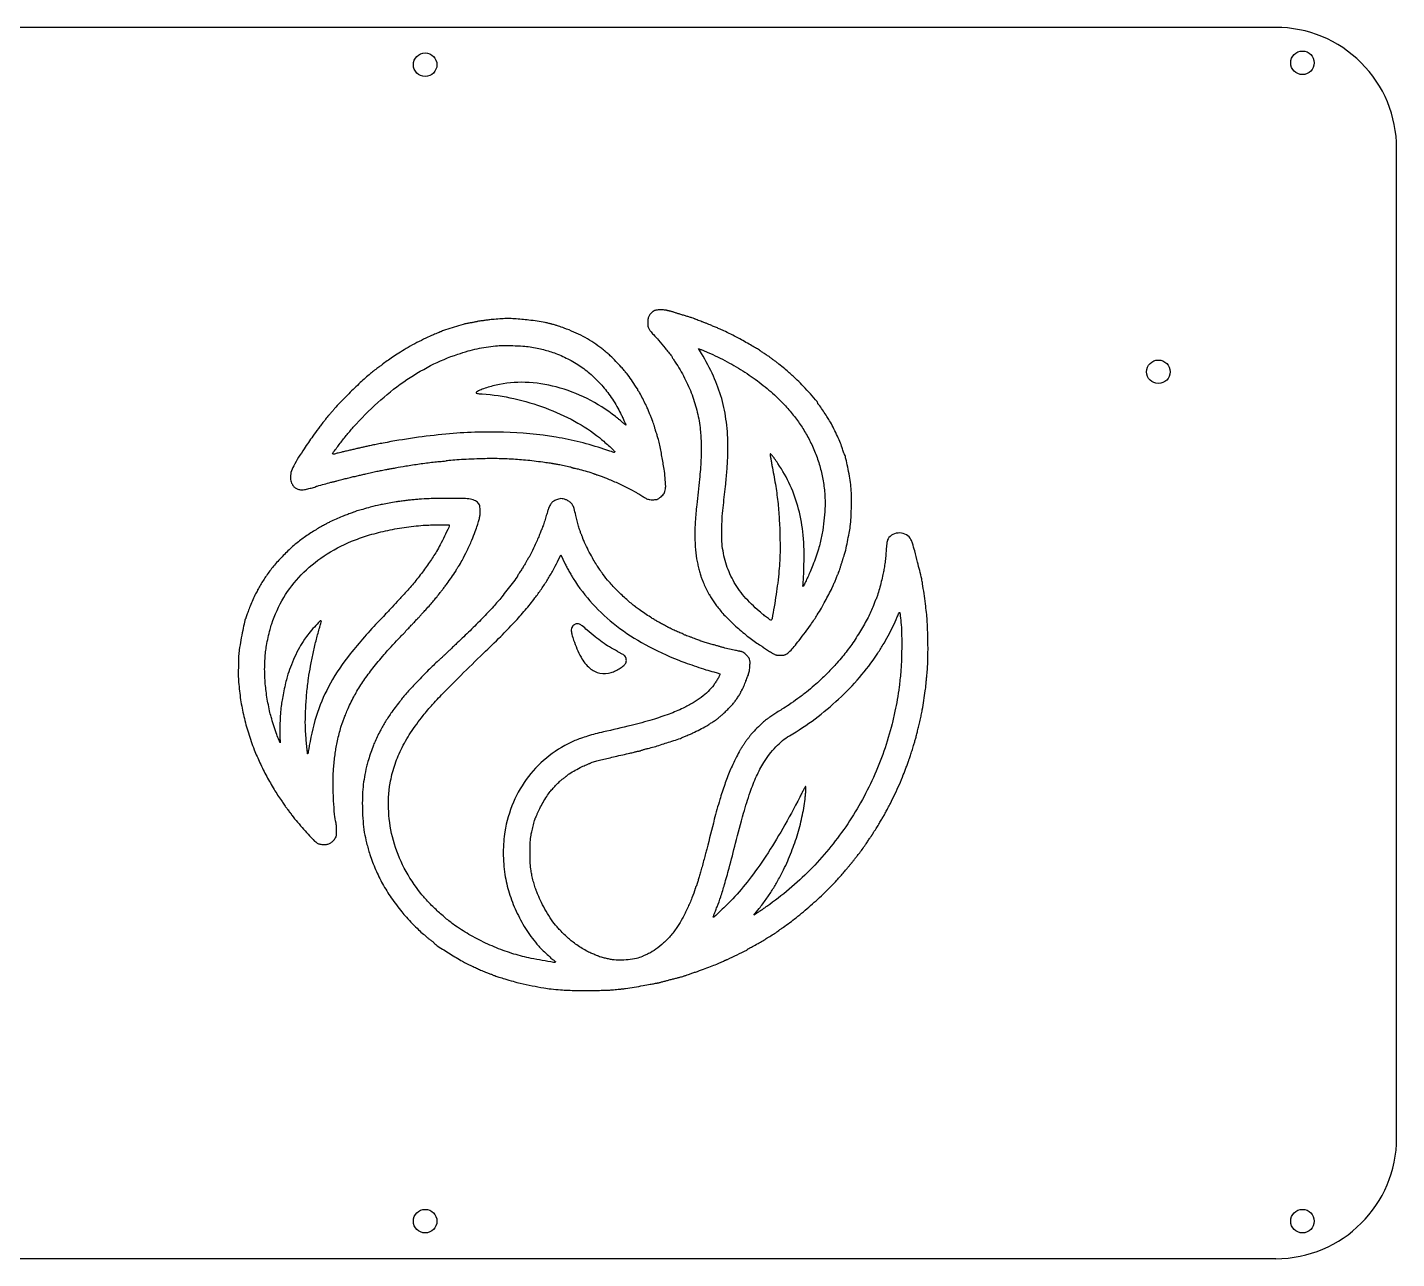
# Model space of a CAD drawing. Extents: x 5 to 268, y 5 to 120.
# Drawn here: x 140.1 to 268.2, y 5.1 to 120.3 of the extents above; entities that cross this region are included whole.
import ezdxf

# ---------------------------------------------------------------- set-up
doc = ezdxf.new("R2010")
doc.units = 0
doc.header["$MEASUREMENT"] = 0
doc.layers.get('0').update_dxf_attribs({"linetype": 'CONTINUOUS'})

msp = doc.modelspace()

# ---------------------------------------------------------------- linework, layer by layer
at = {"color": 0}
for p, q in [((256.9, 120.28), (15.86, 120.28)), ((268.21, 16.38), (268.21, 108.97)), ((15.86, 5.08), (256.9, 5.08))]:
    msp.add_line(p, q, dxfattribs=at)
for points in [[(198.75, 93.75, 0.046555), (198.46, 93.53, 0.08357), (198.28, 93.3, 0.08225), (198.18, 93.03, 0.043864), (198.15, 92.66, 0.032468), (198.17, 92.33, 0.079231), (198.24, 92.1, 0.061978), (198.39, 91.88, 0.014221), (198.69, 91.53, -0.011032), (199.17, 91, -0.004946), (199.77, 90.27, -0.001101), (200.4, 89.51, -0.172236), (200.44, 89.4, 0.141614), (200.44, 89.39, 0.001115), (200.52, 89.26, 0.003955), (200.61, 89.12, 0.002518), (200.72, 88.96, -0.02963), (201.6, 87.47, -0.029681), (202.3, 85.89, -0.030129), (202.79, 84.26, -0.032907), (203.07, 82.63, -0.021473), (203.15, 81.29, -0.016143), (203.13, 79.82, -0.012414), (203, 78.01, -0.005293), (202.74, 75.6, 0.013249), (202.6, 74.05, 0.017528), (202.56, 72.64, 0.019502), (202.62, 71.38, 0.029811), (202.77, 70.29, 0.007584), (202.88, 69.83, 0.007487), (202.99, 69.36, 0.007589), (203.11, 68.96, 0.024607), (203.2, 68.69, -0.001027), (203.23, 68.63, -0.001365), (203.25, 68.58, -0.000963), (203.27, 68.53, -0.01377), (203.27, 68.52, 0.026358), (203.39, 68.23, 0.006008), (203.61, 67.75, 0.001369), (203.86, 67.24, 0.285518), (203.91, 67.21, -0.115815), (203.93, 67.21, -0.100468), (203.94, 67.2, -0.093274), (203.95, 67.18, -0.084461), (203.95, 67.16, 0.142873), (203.98, 67.07, 0.004278), (204.2, 66.72, 0.008871), (204.46, 66.35, 0.008685), (204.74, 65.98, 0.030655), (205.48, 65.12, 0.015554), (206.51, 64.14, 0.015526), (207.61, 63.21, 0.026327), (208.6, 62.51, -0.004422), (208.72, 62.44, -0.00626), (208.82, 62.37, -0.003758), (208.91, 62.31, -0.085111), (208.93, 62.29, 0.101101), (208.97, 62.24, 0.000889), (209.36, 62, 0.003476), (209.73, 61.78, 0.009287), (210, 61.62, 0.053281), (210.1, 61.58, 0.034129), (210.21, 61.55, 0.026333), (210.37, 61.54, 0.012123), (210.56, 61.53, 0.010277), (210.8, 61.54, 0.045503), (210.94, 61.56, 0.062517), (211.05, 61.6, 0.031529), (211.17, 61.67, 0.051743), (211.46, 61.91, 0.014944), (211.84, 62.34, 0.01221), (212.32, 62.92, 0.005749), (212.9, 63.7, 0.002741), (213.4, 64.39, 0.008976), (213.73, 64.86, 0.009818), (214.01, 65.31, 0.003808), (214.4, 65.95, 0.007761), (214.67, 66.43, 0.003987), (215, 67.05, 0.001652), (215.33, 67.67, 0.064208), (215.38, 67.81, -0.054263), (215.39, 67.83, -0.003374), (215.41, 67.88, -0.004962), (215.44, 67.93, -0.003658), (215.47, 67.99, 0.015513), (215.51, 68.07, 0.003709), (215.57, 68.22, 0.003808), (215.64, 68.38, 0.00376), (215.71, 68.54, -0.002275), (215.78, 68.71, -0.002039), (215.85, 68.89, -0.002044), (215.91, 69.04, -0.006399), (215.96, 69.15, 0.021132), (216.01, 69.26, 0.00378), (216.09, 69.49, 0.004077), (216.18, 69.75, 0.003671), (216.26, 70.03, -0.000657), (216.35, 70.31, -0.000653), (216.44, 70.59, -0.00064), (216.52, 70.83, -0.002559), (216.56, 70.98, 0.025424), (216.67, 71.37, 0.004015), (216.84, 72.14, 0.004804), (216.99, 72.96, 0.010107), (217.1, 73.59, 0.023539), (217.17, 74.41, 0.008787), (217.21, 75.57, 0.008698), (217.2, 76.73, 0.025719), (217.14, 77.51, 0.01125), (217.03, 78.29, 0.008165), (216.86, 79.14, 0.006935), (216.69, 79.92, 0.043539), (216.57, 80.3, -0.015221), (216.54, 80.37, -0.001329), (216.48, 80.53, -0.001744), (216.41, 80.73, -0.001355), (216.34, 80.95, 0.016936), (216.12, 81.53, 0.010095), (215.82, 82.2, 0.009972), (215.49, 82.88, 0.013627), (215.17, 83.47, 0.011102), (214.91, 83.88, 0.005875), (214.58, 84.38, 0.003195), (214.25, 84.87, 0.067142), (214.13, 85, -0.032802), (214.1, 85.02, -0.034881), (214.07, 85.06, -0.037259), (214.06, 85.09, -0.115124), (214.05, 85.11, 0.179748), (214, 85.26, 0.002635), (213.37, 85.98, 0.00789), (212.72, 86.69, 0.012504), (212.14, 87.28, 0.006263), (211.76, 87.63, 0.006902), (211.39, 87.96, 0.00584), (210.97, 88.33, 0.002798), (210.41, 88.78, 0.006436), (210.32, 88.86, 0.003049), (210.19, 88.95, 0.003021), (210.06, 89.05, 0.004272), (209.94, 89.13, -0.004267), (209.83, 89.21, -0.004962), (209.73, 89.29, -0.004431), (209.64, 89.35, -0.029458), (209.6, 89.39, 0.043986), (209.56, 89.43, 0.004124), (209.44, 89.51, 0.005266), (209.3, 89.6, 0.004117), (209.14, 89.7, -0.003754), (208.99, 89.8, -0.004848), (208.85, 89.89, -0.003716), (208.73, 89.97, -0.042269), (208.69, 90, 0.056677), (208.6, 90.08, 0.002318), (208.23, 90.3, 0.003717), (207.77, 90.56, 0.001983), (207.2, 90.89, 0.008045), (206.63, 91.2, 0.004462), (205.93, 91.56, 0.004172), (205.26, 91.89, 0.016182), (204.83, 92.08, -0.003104), (204.67, 92.15, -0.001901), (204.49, 92.22, -0.001905), (204.3, 92.3, -0.003391), (204.15, 92.37, 0.00944), (203.99, 92.44, 0.003313), (203.75, 92.54, 0.003288), (203.48, 92.64, 0.003844), (203.22, 92.74, -0.003041), (202.99, 92.82, -0.004371), (202.78, 92.9, -0.002377), (202.61, 92.97, -0.067431), (202.57, 92.99, 0.08296), (202.52, 93.02, 0.001674), (202.28, 93.1, 0.003913), (202, 93.19, 0.002614), (201.67, 93.29, -0.001101), (201.33, 93.39, -0.001258), (201.01, 93.49, -0.001136), (200.74, 93.57, -0.007145), (200.6, 93.62, 0.008517), (200.5, 93.65, 0.007081), (200.39, 93.68, 0.00716), (200.29, 93.71, 0.019171), (200.21, 93.72, -0.013987), (200.15, 93.74, -0.00913), (200.08, 93.76, -0.009185), (200, 93.78, -0.017302), (199.95, 93.8, 0.061624), (199.87, 93.81, 0.009671), (199.73, 93.83, 0.010624), (199.55, 93.84, 0.009092), (199.36, 93.84, 0.009082), (199.13, 93.84, 0.028652), (198.97, 93.82, 0.042285), (198.85, 93.79, 0.056875)], [(183.8, 92.96, 0.003256), (183.39, 92.92, 0.004641), (183.02, 92.87, 0.004641), (182.65, 92.82, 0.003255), (182.23, 92.76, 0.00642), (182.16, 92.74, 0.001593), (182.04, 92.72, 0.001629), (181.9, 92.69, 0.001633), (181.76, 92.66, -0.002724), (181.61, 92.63, -0.002266), (181.46, 92.61, -0.002287), (181.32, 92.58, -0.006199), (181.22, 92.56, 0.034581), (180.88, 92.49, 0.003154), (180.05, 92.24, 0.003619), (179.24, 91.98, 0.026199), (178.86, 91.83, -0.005277), (178.74, 91.78, -0.001166), (178.55, 91.7, -0.001212), (178.33, 91.61, -0.001166), (178.1, 91.51, 0.015159), (177.39, 91.2, 0.00906), (176.56, 90.78, 0.008985), (175.73, 90.33, 0.012876), (175.02, 89.9, 0.003238), (174.42, 89.51, 0.004356), (173.89, 89.15, 0.002486), (173.44, 88.84, 0.060652), (173.33, 88.74, -0.043694), (173.3, 88.71, -0.0054), (173.22, 88.65, -0.006345), (173.12, 88.57, -0.005208), (173.01, 88.5, 0.022618), (172.21, 87.88, 0.012111), (171.26, 87.04, 0.010271), (170.19, 86, 0.006298), (168.96, 84.73, 0.009076), (168.9, 84.67, 0.002043), (168.81, 84.56, 0.002118), (168.71, 84.44, 0.00205), (168.61, 84.32, -0.001462), (168.51, 84.2, -0.002119), (168.42, 84.1, -0.001069), (168.35, 84.01, -0.035626), (168.33, 83.99, 0.045035), (168.24, 83.9, 0.001557), (167.93, 83.51, 0.003278), (167.61, 83.1, 0.004908), (167.34, 82.74, 0.003013), (166.82, 82.03, 0.005786), (166.41, 81.45, 0.005511), (166.01, 80.85, 0.002467), (165.49, 80.05, 0.021668), (165.03, 79.25, 0.054749), (164.78, 78.62, 0.077224), (164.72, 78.1, 0.099671), (164.84, 77.64, 0.058372), (165.01, 77.36, 0.082205), (165.23, 77.16, 0.082508), (165.5, 77.05, 0.059266), (165.82, 77.01, 0.051331), (166.03, 77.03, 0.006459), (166.46, 77.13, 0.006668), (166.9, 77.23, 0.047712), (167.1, 77.31, -0.04378), (167.23, 77.36, -0.000894), (167.89, 77.54, -0.001943), (168.52, 77.71, -0.013801), (168.83, 77.78, 0.00885), (168.94, 77.81, 0.004769), (169.08, 77.84, 0.002242), (169.3, 77.9, 0.000298), (169.76, 78.03, -0.004083), (169.96, 78.08, -0.002763), (170.19, 78.14, -0.002784), (170.41, 78.2, -0.005555), (170.59, 78.24, 0.00193), (170.77, 78.27, 0.001022), (170.98, 78.32, 0.001017), (171.2, 78.37, 0.001575), (171.39, 78.42, -0.002027), (171.78, 78.51, -0.000868), (172.31, 78.62, -0.000695), (172.81, 78.74, -0.005144), (173.05, 78.79, -0.002113), (173.25, 78.83, -0.001067), (173.5, 78.87, -0.001001), (173.73, 78.92, -0.003805), (173.88, 78.94, 0.005624), (173.97, 78.96, 0.00089), (174.14, 78.99, 0.000987), (174.35, 79.03, 0.000863), (174.56, 79.07, -0.009833), (175.51, 79.24, -0.003984), (176.81, 79.44, -0.003173), (178.08, 79.61, -0.024297), (178.68, 79.66, 0.014118), (178.84, 79.67, 0.006162), (179.05, 79.69, 0.004392), (179.25, 79.72, 0.046523), (179.33, 79.74, -0.060158), (179.53, 79.78, -0.00216), (180.29, 79.83, -0.004006), (181.18, 79.89, -0.002964), (182.17, 79.93, -0.011028), (183.69, 79.96, -0.011632), (185.2, 79.92, -0.011389), (186.72, 79.81, -0.00969), (188.33, 79.62, -0.001425), (188.63, 79.58, -0.002061), (188.9, 79.54, -0.001056), (189.13, 79.51, -0.033919), (189.18, 79.5, 0.021936), (189.22, 79.49, 0.005146), (189.29, 79.47, 0.005293), (189.37, 79.46, 0.00518), (189.46, 79.45, -0.014477), (189.79, 79.39, -0.003859), (190.32, 79.28, -0.001691), (190.88, 79.16, -0.066598), (191, 79.12, 0.038268), (191.04, 79.1, 0.012872), (191.1, 79.08, 0.012721), (191.18, 79.06, 0.014227), (191.25, 79.04, -0.021159), (191.63, 78.96, -0.004481), (192.3, 78.78, -0.001867), (193, 78.58, -0.091739), (193.12, 78.51, 0.067811), (193.16, 78.5, 0.00578), (193.26, 78.46, 0.007566), (193.37, 78.42, 0.005789), (193.5, 78.38, -0.021762), (194.29, 78.09, -0.009376), (195.31, 77.66, -0.009421), (196.32, 77.17, -0.019243), (197.09, 76.75, -0.000307), (197.22, 76.67, -0.000113), (197.4, 76.57, -0.000112), (197.59, 76.45, -0.000135), (197.77, 76.34, 0.008378), (198.05, 76.18, 0.051314), (198.2, 76.12, 0.060343), (198.35, 76.09, 0.01411), (198.6, 76.08, 0.010607), (198.83, 76.09, 0.043969), (198.97, 76.1, 0.060045), (199.08, 76.14, 0.032544), (199.2, 76.21, 0.060052), (199.57, 76.52, 0.114902), (199.76, 76.86, 0.078268), (199.83, 77.33, 0.017392), (199.78, 78.14, 0.016635), (199.68, 78.95, 0.005299), (199.48, 80.14, 0.004316), (199.26, 81.32, 0.033331), (199.11, 81.86, 0.000837), (199.1, 81.88, 0.000347), (199.09, 81.92, 0.000344), (199.08, 81.95, 0.000444), (199.07, 81.98, -0.009395), (199.05, 82.04, -0.000344), (198.99, 82.24, -0.000628), (198.91, 82.48, -0.000441), (198.83, 82.76, 0.001829), (198.75, 83.03, 0.002326), (198.67, 83.29, 0.001818), (198.6, 83.5, 0.019275), (198.56, 83.58, -0.001898), (198.54, 83.64, -0.002461), (198.52, 83.69, -0.00185), (198.51, 83.73, -0.022114), (198.5, 83.74, 0.028362), (198.5, 83.76, 0.001193), (198.47, 83.82, 0.002054), (198.44, 83.89, 0.001458), (198.41, 83.97, -0.002549), (198.36, 84.07, -0.000777), (198.29, 84.23, -0.000778), (198.22, 84.41, -0.00085), (198.15, 84.58, 0.015184), (197.96, 84.99, 0.005903), (197.68, 85.55, 0.003156), (197.39, 86.1, 0.07129), (197.28, 86.25, -0.030506), (197.26, 86.27, -0.031089), (197.24, 86.31, -0.032708), (197.22, 86.33, -0.099933), (197.22, 86.36, 0.149248), (197.19, 86.46, 0.001472), (196.73, 87.13, 0.002954), (196.3, 87.77, 0.06199), (196.14, 87.94, -0.035324), (196.11, 87.97, -0.007076), (196.06, 88.03, -0.007447), (196.01, 88.1, -0.006888), (195.95, 88.17, 0.029064), (195.68, 88.5, 0.006572), (195.17, 89.03, 0.006545), (194.65, 89.55, 0.029521), (194.33, 89.83, -0.006), (194.27, 89.88, -0.007409), (194.22, 89.92, -0.006226), (194.17, 89.96, -0.053146), (194.15, 89.98, 0.068782), (194.13, 90, 0.001326), (194, 90.1, 0.003176), (193.85, 90.22, 0.00212), (193.68, 90.35, 0.019122), (192.91, 90.88, 0.018889), (192.1, 91.36, 0.018604), (191.24, 91.77, 0.017294), (190.34, 92.14, 0.000935), (189.79, 92.33, 0.007033), (189.53, 92.42, 0.014491), (189.35, 92.47, 0.016441), (189.18, 92.51, -0.009402), (189.12, 92.53, -0.004676), (189.05, 92.54, -0.004639), (188.97, 92.56, -0.006797), (188.9, 92.58, 0.032195), (188.56, 92.66, 0.004235), (187.82, 92.78, 0.005347), (187.03, 92.89, 0.009124), (186.37, 92.96, 0.009223), (185.68, 93.01, 0.01359), (185.07, 93.03, 0.013816), (184.47, 93.01, 0.010012)], [(187.15, 90.38, -0.011099), (187.81, 90.27, -0.013963), (188.41, 90.13, -0.014481), (188.98, 89.96, -0.013772), (189.56, 89.76, -0.031284), (190.85, 89.18, -0.032936), (192.03, 88.45, -0.032851), (193.11, 87.56, -0.030789), (194.08, 86.53, -0.018095), (194.52, 85.97, -0.013483), (194.96, 85.32, -0.013568), (195.36, 84.65, -0.019641), (195.67, 84.04, 0.000202), (195.76, 83.86, 0.000166), (195.85, 83.67, 0.000167), (195.93, 83.49, 0.000444), (195.99, 83.36, -0.005295), (196.04, 83.26, -0.007415), (196.08, 83.17, -0.004723), (196.11, 83.09, -0.092937), (196.11, 83.07, -0.612813), (196.1, 83.06, -0.008583), (196.03, 83.12, -0.01261), (195.94, 83.19, -0.006836), (195.83, 83.29, 0.007855), (195.69, 83.41, 0.003622), (195.51, 83.56, 0.003586), (195.32, 83.72, 0.004966), (195.14, 83.86, 0.048664), (192.48, 85.54, 0.052306), (189.6, 86.63, 0.05492), (186.7, 87.06, 0.066051), (183.96, 86.8, 0.015004), (183.37, 86.65, 0.015503), (182.8, 86.46, 0.013491), (182.32, 86.27, 0.096032), (182.12, 86.13, 0.246438), (182.1, 86.08, 0.287203), (182.14, 86.04, 0.046421), (182.29, 86.01, 0.003788), (182.67, 85.98, -0.037512), (185.63, 85.55, -0.034207), (188.58, 84.67, -0.034919), (191.31, 83.43, -0.044334), (193.63, 81.89, -0.010254), (194.04, 81.55, -0.006926), (194.49, 81.15, -0.005238), (194.9, 80.77, -0.04715), (195.06, 80.58, -0.36377), (195.05, 80.53, -0.261815), (194.99, 80.51, -0.023125), (194.77, 80.58, -0.00116), (194.06, 80.81, 0.041397), (189.58, 81.93, 0.033644), (184.66, 82.4, 0.0307), (179.27, 82.22, 0.023171), (173.4, 81.38, 0.001272), (172.87, 81.28, 0.001554), (172.38, 81.18, 0.001298), (171.96, 81.09, 0.011024), (171.77, 81.05, -0.004813), (171.6, 81.01, -0.000946), (171.29, 80.94, -0.001003), (170.93, 80.86, -0.00093), (170.57, 80.77, 0.002094), (170.18, 80.69, 0.00185), (169.79, 80.59, 0.001857), (169.43, 80.51, 0.005645), (169.19, 80.45, -0.006478), (169.01, 80.4, -0.010151), (168.85, 80.36, -0.004628), (168.72, 80.34, -0.245791), (168.69, 80.35, -0.373099), (168.69, 80.45, -0.002235), (169.3, 81.26, -0.00853), (169.95, 82.09, -0.009644), (170.61, 82.86, -0.027385), (172.9, 85.17, -0.031498), (175.32, 87.11, -0.033295), (177.84, 88.63, -0.039795), (180.39, 89.7, -0.01053), (181.34, 90, -0.015368), (182.2, 90.21, -0.016109), (183.03, 90.36, -0.013489), (183.92, 90.47, -0.022706), (184.59, 90.51, -0.008594), (185.53, 90.5, -0.008623), (186.47, 90.45, -0.021871)], [(204.01, 89.76, -0.019494), (205.8, 88.87, -0.021829), (207.45, 87.88, -0.022566), (208.96, 86.78, -0.024309), (210.33, 85.58, -0.017954), (211.26, 84.61, -0.021463), (212.06, 83.63, -0.022186), (212.75, 82.61, -0.021998), (213.35, 81.53, -0.024103), (213.88, 80.33, -0.025713), (214.28, 79.11, -0.025456), (214.56, 77.84, -0.022672), (214.72, 76.5, -0.024465), (214.74, 75.5, -0.018322), (214.67, 74.4, -0.017383), (214.52, 73.24, -0.016086), (214.28, 72.06, -0.016858), (214.12, 71.47, -0.007751), (213.87, 70.72, -0.007764), (213.6, 69.96, -0.013448), (213.34, 69.34, -0.004699), (213.12, 68.85, -0.005519), (212.91, 68.39, -0.001159), (212.7, 67.98, -0.5584), (212.68, 67.97, -0.174936), (212.67, 67.99, -0.001543), (212.68, 68.11, -0.005094), (212.69, 68.25, -0.003237), (212.7, 68.42, 0.008798), (212.72, 68.66, 0.001904), (212.74, 69.07, 0.001986), (212.76, 69.54, 0.001898), (212.77, 70.03, 0.030392), (212.69, 72.76, 0.040467), (212.26, 75.21, 0.043179), (211.48, 77.42, 0.043566), (210.33, 79.47, 0.004345), (210.02, 79.92, 0.016494), (209.81, 80.19, 0.018393), (209.66, 80.36, 0.422615), (209.6, 80.36, 0.238702), (209.59, 80.33, 0.001784), (209.64, 80.03, 0.006106), (209.7, 79.69, 0.003817), (209.77, 79.28, -0.009536), (210.09, 77.53, -0.012222), (210.32, 75.91, -0.012551), (210.45, 74.31, -0.011092), (210.52, 72.64, -0.005764), (210.53, 71.4, -0.010626), (210.5, 70.39, -0.01115), (210.43, 69.42, -0.007153), (210.31, 68.29, -0.007016), (210.16, 67.22, -0.005676), (209.98, 66.07, -0.001768), (209.78, 64.96, -0.139564), (209.7, 64.81, -0.38439), (209.66, 64.8, -0.003117), (209.36, 65.03, -0.008767), (209, 65.3, -0.005111), (208.59, 65.64, -0.040243), (207.17, 67.04, -0.052176), (206.14, 68.54, -0.053936), (205.46, 70.17, -0.047666), (205.1, 71.98, -0.021575), (205.07, 72.69, -0.011267), (205.08, 73.56, -0.010351), (205.13, 74.54, -0.008804), (205.23, 75.58, 0.00212), (205.45, 77.55, 0.006047), (205.57, 78.93, 0.008426), (205.64, 80.01, 0.011322), (205.66, 80.98, 0.031617), (205.51, 83.34, 0.037242), (205.07, 85.54, 0.037093), (204.3, 87.64, 0.030931), (203.18, 89.76), (202.9, 90.22), (203.09, 90.15, -0.013269), (203.2, 90.11, -0.001713), (203.44, 90.01, -0.001999), (203.71, 89.89, -0.001667)], [(176.77, 76.13, 0.002622), (176.3, 76.08, 0.003052), (175.86, 76.04, 0.003061), (175.42, 75.99, 0.002668), (174.96, 75.93, 0.007769), (174.61, 75.87, 0.001554), (173.97, 75.76, 0.001068), (173.33, 75.65, 0.016778), (173.11, 75.61, 0.002399), (172.2, 75.38, 0.004865), (171.49, 75.18, 0.005269), (170.95, 75.03, 0.029632), (170.67, 74.93, -0.011776), (170.58, 74.89, -0.001949), (170.4, 74.82, -0.00214), (170.2, 74.75, -0.001891), (169.99, 74.67, 0.014673), (169.57, 74.51, 0.005149), (168.99, 74.26, 0.004737), (168.42, 74, 0.022258), (168.1, 73.83, -0.004992), (168.04, 73.8, -0.000582), (167.9, 73.72, -0.000699), (167.73, 73.63, -0.000572), (167.56, 73.53, 0.012038), (167.13, 73.28, 0.007302), (166.64, 72.98, 0.007167), (166.14, 72.64, 0.009091), (165.69, 72.32, 0.022698), (164.82, 71.6, 0.018078), (163.95, 70.75, 0.018163), (163.14, 69.85, 0.023825), (162.48, 68.97, 0.007187), (162.2, 68.55, 0.006233), (161.92, 68.11, 0.002213), (161.67, 67.68, 0.134539), (161.65, 67.6, -0.092576), (161.64, 67.57, -0.030154), (161.63, 67.54, -0.028873), (161.6, 67.5, -0.028814), (161.58, 67.47, 0.072246), (161.46, 67.29, 0.004523), (161.21, 66.72, 0.007418), (160.95, 66.12, 0.013991), (160.77, 65.63, -0.001608), (160.69, 65.41, -0.002068), (160.62, 65.21, -0.001581), (160.56, 65.04, -0.017933), (160.54, 64.98, 0.050108), (160.43, 64.65, 0.005047), (160.26, 63.86, 0.006625), (160.09, 62.94, 0.006857), (159.94, 62.04, 0.024931), (159.88, 61.48, 0.006978), (159.86, 60.59, 0.00732), (159.85, 59.68, 0.016734), (159.88, 59, 0.018121), (160.07, 57.37, 0.019607), (160.37, 55.8, 0.01951), (160.79, 54.26, 0.017575), (161.34, 52.69, 0.015414), (161.88, 51.46, 0.012935), (162.51, 50.19, 0.013153), (163.2, 48.98, 0.01845), (163.88, 47.94, -0.001618), (164, 47.77, -0.001355), (164.12, 47.59, -0.001367), (164.24, 47.42, -0.003753), (164.32, 47.3, 0.011629), (164.38, 47.21, 0.01704), (164.44, 47.13, 0.012485), (164.49, 47.07, 0.208548), (164.52, 47.06, -0.153602), (164.53, 47.06, -0.097993), (164.55, 47.04, -0.080563), (164.56, 47.02, -0.062298), (164.56, 47, 0.119751), (164.57, 46.96, 0.030188), (164.6, 46.92, 0.029061), (164.64, 46.86, 0.025743), (164.69, 46.81, -0.016135), (164.73, 46.76, -0.021049), (164.78, 46.72, -0.019212), (164.81, 46.68, -0.148847), (164.81, 46.65, 0.175334), (164.85, 46.56, 0.001409), (165.39, 45.91, 0.005481), (165.96, 45.25, 0.006213), (166.52, 44.63, 0.011398), (166.96, 44.18, 0.056932), (167.23, 43.96, 0.087789), (167.49, 43.86, 0.050242), (167.83, 43.82, 0.046975), (168.17, 43.85, 0.071686), (168.44, 43.95, 0.074032), (168.68, 44.12, 0.053858), (168.88, 44.37, 0.020431), (168.99, 44.54, 0.069513), (169.03, 44.66, 0.050872), (169.05, 44.8, 0.00746), (169.05, 45.1, 0.010431), (169.05, 45.31, 0.009155), (169.04, 45.52, 0.00924), (169.02, 45.7, 0.02709), (168.99, 45.83, -0.03454), (168.86, 46.64, -0.009266), (168.77, 47.92, -0.00979), (168.72, 49.31, -0.015629), (168.74, 50.49, -0.008967), (168.78, 51.09, -0.006927), (168.84, 51.74, -0.007029), (168.92, 52.38, -0.011065), (169.01, 52.92, -0.009515), (169.13, 53.52, -0.006766), (169.29, 54.19, -0.006222), (169.45, 54.8, -0.027909), (169.57, 55.15, 0.001522), (169.58, 55.18, 0.001657), (169.6, 55.21, 0.001553), (169.61, 55.24, 0.008172), (169.61, 55.25, -0.008855), (169.62, 55.27, -0.001679), (169.63, 55.29, -0.001792), (169.64, 55.32, -0.001645), (169.65, 55.35, 0.007385), (169.67, 55.4, 0.000465), (169.73, 55.55, 0.000685), (169.79, 55.73, 0.000509), (169.87, 55.93, -0.017227), (170.06, 56.41, -0.00798), (170.34, 57.01, -0.007928), (170.66, 57.63, -0.011562), (170.95, 58.17, -0.019537), (171.69, 59.31, -0.016187), (172.55, 60.47, -0.013632), (173.62, 61.74, -0.007449), (175.01, 63.24, 0.000104), (175.36, 63.61, 0.000096), (175.71, 63.99, 0.000096), (176.03, 64.33, 0.000317), (176.24, 64.55, -0.000186), (176.4, 64.71, -0.000283), (176.53, 64.86, -0.000099), (176.65, 64.98, -0.007411), (176.67, 65, 0.012998), (176.69, 65.02, 0.000062), (176.89, 65.24, 0.000288), (177.11, 65.49, 0.000182), (177.38, 65.78, 0.002658), (177.8, 66.25, 0.005662), (178.12, 66.62, 0.006132), (178.41, 66.98, 0.003742), (178.75, 67.41, -0.000827), (178.84, 67.52, -0.000411), (178.94, 67.65, -0.000407), (179.05, 67.79, -0.000598), (179.15, 67.92, 0.013354), (179.39, 68.24, 0.003149), (179.79, 68.81, 0.000589), (180.22, 69.43, 0.15152), (180.24, 69.5, -0.134264), (180.24, 69.52, -0.003577), (180.3, 69.61, -0.007235), (180.36, 69.71, -0.004861), (180.44, 69.82, 0.028018), (180.79, 70.41, 0.008882), (181.25, 71.32, 0.009185), (181.7, 72.3, 0.016321), (182.02, 73.12, 0.006519), (182.23, 73.7, 0.015796), (182.36, 74.14, 0.020554), (182.44, 74.5, 0.024492), (182.48, 74.85, 0.058242), (182.46, 75.4, 0.132368), (182.29, 75.77, 0.131474), (181.96, 76.01, 0.057097), (181.42, 76.15, 0.032933), (180.81, 76.2, 0.002933), (179.24, 76.2, 0.003865), (177.69, 76.18, 0.016875)], [(189.7, 76.11, 0.050287), (189.38, 75.96, 0.081143), (189.14, 75.76, 0.071294), (188.97, 75.48, 0.030901), (188.81, 75.07, -0.000025), (188.77, 74.94, -0.000006), (188.7, 74.72, -0.000007), (188.63, 74.47, -0.000007), (188.55, 74.22, -0.004021), (188.47, 73.98, -0.004261), (188.39, 73.74, -0.004068), (188.32, 73.53, -0.019416), (188.28, 73.42, 0.007161), (188.23, 73.31, 0.00191), (188.16, 73.14, 0.001936), (188.08, 72.94, 0.001996), (188, 72.74, -0.014169), (187.8, 72.27, -0.003748), (187.46, 71.54, -0.000947), (187.09, 70.76, -0.123422), (187.02, 70.68, 0.099855), (187, 70.66, 0.005319), (186.95, 70.58, 0.008174), (186.9, 70.48, 0.00585), (186.85, 70.38, -0.015812), (186.72, 70.15, -0.006823), (186.54, 69.85, -0.006419), (186.33, 69.52, -0.00596), (186.11, 69.19, 0.007151), (186.05, 69.11, 0.010126), (186.01, 69.03, 0.006598), (185.97, 68.97, 0.127719), (185.97, 68.94, -0.162147), (185.94, 68.87, -0.000868), (185.47, 68.25, -0.00412), (184.98, 67.61, -0.004465), (184.49, 66.99, -0.014491), (183.72, 66.09, -0.007287), (182.69, 64.99, -0.00691), (181.53, 63.83, -0.006914), (180.34, 62.69, 0.001052), (180.04, 62.41, 0.001102), (179.75, 62.14, 0.001056), (179.5, 61.9, 0.004895), (179.35, 61.76, -0.004484), (179.22, 61.63, -0.00143), (179.02, 61.44, -0.001427), (178.8, 61.23, -0.001592), (178.58, 61.03, 0.009352), (177.62, 60.12, 0.006973), (176.6, 59.07, 0.007), (175.67, 58.07, 0.017788), (175.04, 57.31, 0.008557), (174.21, 56.21, 0.018887), (173.62, 55.34, 0.02004), (173.12, 54.45, 0.010921), (172.58, 53.33, 0.021708), (172.42, 52.93, 0.005245), (172.19, 52.26, 0.005497), (171.97, 51.58, 0.017035), (171.85, 51.12, 0.015443), (171.65, 50.14, 0.017795), (171.52, 49.21, 0.017164), (171.46, 48.23, 0.012674), (171.46, 47.15, 0.014038), (171.52, 45.98, 0.021294), (171.64, 44.96, 0.02182), (171.85, 43.97, 0.015815), (172.16, 42.89, 0.023633), (172.69, 41.48, 0.024389), (173.35, 40.14, 0.023642), (174.16, 38.83, 0.019603), (175.14, 37.52, 0.015393), (175.57, 37.01, 0.008482), (176.14, 36.41, 0.008447), (176.72, 35.84, 0.019133), (177.17, 35.43, -0.004995), (177.26, 35.36, -0.00582), (177.35, 35.29, -0.005201), (177.42, 35.22, -0.034623), (177.45, 35.19, 0.04921), (177.48, 35.15, 0.005268), (177.57, 35.08, 0.006445), (177.68, 35, 0.005143), (177.8, 34.91, -0.004648), (177.92, 34.82, -0.005855), (178.03, 34.74, -0.004729), (178.12, 34.66, -0.045803), (178.15, 34.63, 0.073922), (178.51, 34.32, 0.00507), (179.66, 33.59, 0.007629), (180.82, 32.9, 0.026748), (181.59, 32.51, -0.003116), (181.73, 32.44, -0.001192), (181.92, 32.36, -0.00118), (182.13, 32.26, -0.001449), (182.32, 32.17, 0.006462), (182.52, 32.08, 0.004468), (182.75, 31.98, 0.004506), (182.97, 31.89, 0.009212), (183.15, 31.82, -0.003084), (183.31, 31.76, -0.00304), (183.46, 31.7, -0.002987), (183.6, 31.65, -0.011639), (183.68, 31.61, 0.027378), (183.84, 31.55, 0.002806), (184.23, 31.42, 0.002726), (184.78, 31.25, 0.000958), (185.56, 31.02, 0.019284), (186.23, 30.84, 0.004781), (187.33, 30.61, 0.00473), (188.44, 30.4, 0.020141), (189.11, 30.31, 0.004486), (189.99, 30.23, 0.008398), (190.7, 30.19, 0.007921), (191.44, 30.17, 0.003528), (192.42, 30.16, 0.003353), (193.11, 30.16, 0.003315), (193.81, 30.18, 0.003308), (194.42, 30.2, 0.011818), (194.81, 30.22, -0.000049), (195.1, 30.25, -0.000055), (195.39, 30.28, -0.000051), (195.63, 30.3, -0.000286), (195.76, 30.31, 0.017955), (196.08, 30.35, 0.001478), (196.89, 30.48, 0.002194), (197.73, 30.62, 0.004607), (198.38, 30.74, -0.001394), (198.59, 30.78, -0.001631), (198.79, 30.82, -0.001438), (198.96, 30.85, -0.009988), (199.04, 30.86, 0.021416), (199.12, 30.87, 0.005313), (199.24, 30.9, 0.005424), (199.38, 30.94, 0.005417), (199.52, 30.98, -0.004642), (199.7, 31.03, -0.001159), (200, 31.11, -0.001184), (200.34, 31.2, -0.00119), (200.69, 31.29, 0.002055), (201.01, 31.37, 0.002747), (201.31, 31.45, 0.001916), (201.56, 31.52, 0.028412), (201.64, 31.55, -0.013427), (201.73, 31.58, -0.000833), (201.98, 31.67, -0.001234), (202.28, 31.78, -0.000914), (202.62, 31.89, 0.004917), (203.36, 32.15, 0.006276), (204.03, 32.4, 0.006947), (204.62, 32.64, 0.012618), (205.09, 32.85, -0.003078), (205.25, 32.92, -0.004639), (205.39, 32.99, -0.001937), (205.51, 33.04, -0.102807), (205.53, 33.05, 0.114758), (205.61, 33.06, 0.000353), (206.51, 33.51, 0.000314), (207.42, 33.95, 0.130867), (207.47, 34, -0.114071), (207.49, 34.02, -0.002825), (207.62, 34.1, -0.005958), (207.77, 34.18, -0.004005), (207.95, 34.27, 0.015335), (208.47, 34.56, 0.003592), (209.34, 35.08, 0.00148), (210.24, 35.64, 0.070315), (210.41, 35.78, -0.048531), (210.45, 35.81, -0.003474), (210.56, 35.9, -0.004859), (210.69, 35.99, -0.00365), (210.84, 36.09, 0.019877), (212.03, 36.97, 0.011416), (213.39, 38.11, 0.011335), (214.73, 39.34, 0.016821), (215.84, 40.48, 0.002807), (216.18, 40.87, 0.003073), (216.52, 41.25, 0.00319), (216.8, 41.58, 0.00984), (216.99, 41.81, -0.003739), (217.07, 41.91, -0.004548), (217.15, 42.01, -0.003849), (217.21, 42.08, -0.031473), (217.24, 42.11, 0.037758), (217.27, 42.15, 0.004048), (217.34, 42.23, 0.004964), (217.42, 42.33, 0.003976), (217.5, 42.45, -0.003285), (217.59, 42.56, -0.003785), (217.67, 42.67, -0.003401), (217.74, 42.75, -0.02194), (217.78, 42.8, 0.032001), (217.91, 42.95, 0.002592), (218.21, 43.37, 0.003858), (218.53, 43.81, 0.008605), (218.75, 44.15, -0.003697), (218.85, 44.3, -0.004646), (218.95, 44.44, -0.003744), (219.03, 44.55, -0.036304), (219.06, 44.59, 0.036717), (219.09, 44.63, 0.01231), (219.13, 44.69, 0.012174), (219.17, 44.75, 0.01362), (219.21, 44.82, -0.015757), (219.25, 44.9, -0.006351), (219.31, 45, -0.006277), (219.38, 45.11, -0.007912), (219.45, 45.2, 0.012763), (219.53, 45.32, 0.004029), (219.64, 45.5, 0.004021), (219.76, 45.71, 0.004454), (219.88, 45.91, -0.002893), (219.99, 46.1, -0.003777), (220.09, 46.27, -0.002812), (220.17, 46.41, -0.034732), (220.21, 46.46, 0.050292), (220.25, 46.52, 0.000983), (220.42, 46.85, 0.00235), (220.62, 47.23, 0.001573), (220.85, 47.67, 0.00726), (221.27, 48.53, 0.006259), (221.69, 49.45, 0.006457), (222.06, 50.33, 0.011494), (222.34, 51.06, -0.001557), (222.41, 51.25, -0.001402), (222.48, 51.44, -0.001404), (222.55, 51.62, -0.004436), (222.59, 51.74, 0.011596), (222.64, 51.86, 0.003159), (222.7, 52.05, 0.003194), (222.78, 52.27, 0.003318), (222.84, 52.49, -0.000045), (222.91, 52.72, -0.000036), (222.99, 52.96, -0.000036), (223.05, 53.18, -0.000094), (223.1, 53.34, 0.005468), (223.2, 53.69, 0.004713), (223.3, 54.06, 0.004264), (223.4, 54.47, 0.002948), (223.51, 54.93, -0.000185), (223.57, 55.17, -0.000125), (223.63, 55.45, -0.000126), (223.7, 55.72, -0.000252), (223.74, 55.93, 0.015889), (223.84, 56.42, 0.002969), (223.98, 57.31, 0.003113), (224.12, 58.21, 0.013536), (224.18, 58.75, -0.002155), (224.19, 58.89, -0.000884), (224.21, 59.09, -0.000874), (224.23, 59.31, -0.00112), (224.25, 59.51, 0.017441), (224.35, 60.84, 0.01016), (224.37, 62.45, 0.010082), (224.33, 64.09, 0.014733), (224.23, 65.53, 0.006156), (224.13, 66.34, 0.00356), (224, 67.31, 0.002942), (223.86, 68.22, 0.019303), (223.78, 68.67, 0.001887), (223.4, 70.24, 0.005972), (223.13, 71.29, 0.007315), (222.92, 72.01, 0.047256), (222.78, 72.36, 0.145277), (222.36, 72.8, 0.122769), (221.73, 72.97, 0.121443), (221.09, 72.83, 0.140388), (220.63, 72.41, 0.062692), (220.57, 72.27, 0.036492), (220.53, 72.09, 0.018382), (220.49, 71.81, 0.002978), (220.45, 71.25, -0.007172), (220.4, 70.66, -0.00792), (220.33, 70.08, -0.008453), (220.25, 69.55, -0.012822), (220.16, 69.09, -0.0079), (220, 68.42, -0.007214), (219.82, 67.73, -0.006828), (219.64, 67.13, -0.030546), (219.51, 66.78, 0.008769), (219.47, 66.7, 0.001759), (219.41, 66.55, 0.001859), (219.33, 66.37, 0.001734), (219.26, 66.18, -0.026682), (218.76, 65.06, -0.016552), (218.05, 63.81, -0.01611), (217.24, 62.55, -0.01903), (216.38, 61.41, -0.015), (215.83, 60.78, -0.00702), (215.09, 59.99, -0.006999), (214.32, 59.23, -0.016084), (213.73, 58.69, -0.010087), (213, 58.09, -0.007684), (212.19, 57.47, -0.00782), (211.38, 56.9, -0.014244), (210.71, 56.47, 0.003181), (210.24, 56.18, 0.004719), (209.84, 55.92, 0.00541), (209.5, 55.69, 0.011172), (209.25, 55.51, 0.028139), (208.9, 55.22, 0.007239), (208.37, 54.7, 0.006055), (207.86, 54.18, 0.048013), (207.66, 53.92, -0.010822), (207.6, 53.83, -0.007076), (207.53, 53.73, -0.007118), (207.46, 53.64, -0.013516), (207.4, 53.57, 0.018838), (207.34, 53.5, 0.008975), (207.27, 53.4, 0.008882), (207.19, 53.29, 0.012477), (207.13, 53.19, -0.006983), (207.08, 53.1, -0.006885), (207.02, 53.01, -0.00679), (206.97, 52.93, -0.026101), (206.93, 52.88, 0.058147), (206.79, 52.67, 0.003956), (206.45, 52.01, 0.006281), (206.11, 51.31, 0.010335), (205.84, 50.71, 0.015348), (205.35, 49.43, 0.012263), (204.89, 48.02, 0.008487), (204.38, 46.18, 0.002661), (203.68, 43.4, -0.003879), (203.57, 42.98, -0.001803), (203.42, 42.44, -0.001786), (203.27, 41.87, -0.002491), (203.12, 41.36, 0.000171), (202.99, 40.91, 0.000252), (202.88, 40.52, 0.000115), (202.78, 40.18, 0.004773), (202.76, 40.1, -0.018461), (202.75, 40.06, -0.015586), (202.73, 40.02, -0.015868), (202.71, 39.98, -0.041544), (202.7, 39.95, 0.054767), (202.68, 39.92, 0.009203), (202.65, 39.86, 0.009976), (202.62, 39.78, 0.008711), (202.6, 39.7, -0.020824), (202.29, 38.83, -0.013926), (201.87, 37.86, -0.014003), (201.4, 36.92, -0.023349), (200.95, 36.16, -0.028498), (200.34, 35.34, -0.029637), (199.64, 34.61, -0.03153), (198.92, 34.02, -0.049374), (198.22, 33.61, 0.000384), (198.07, 33.54, 0.000336), (197.9, 33.46, 0.000338), (197.75, 33.39, 0.001007), (197.65, 33.34, -0.058004), (197.1, 33.16, -0.024464), (196.33, 33.04, -0.024484), (195.53, 32.99, -0.040957), (194.86, 33.04, -0.012232), (194.49, 33.11, -0.009842), (194.1, 33.2, -0.009421), (193.75, 33.29, -0.036886), (193.54, 33.37, 0.006048), (193.45, 33.41, 0.001321), (193.29, 33.47, 0.001375), (193.11, 33.55, 0.001319), (192.93, 33.62, -0.027046), (192.52, 33.81, -0.013028), (192.03, 34.1, -0.012793), (191.52, 34.43, -0.016653), (191.07, 34.76, -0.018171), (190.75, 35.02, -0.007882), (190.35, 35.4, -0.007897), (189.95, 35.8, -0.017443), (189.67, 36.11, -0.024721), (189.16, 36.77, -0.016522), (188.65, 37.58, -0.016613), (188.2, 38.4, -0.027642), (187.88, 39.13, 0.001783), (187.81, 39.3, 0.002142), (187.75, 39.46, 0.001832), (187.7, 39.59, 0.014304), (187.67, 39.65, -0.041975), (187.59, 39.89, -0.005705), (187.45, 40.39, -0.007131), (187.32, 40.93, -0.013195), (187.24, 41.37, -0.030607), (187.16, 42.06, -0.010967), (187.14, 43.06, -0.01079), (187.16, 44.05, -0.034613), (187.24, 44.7, -0.013455), (187.33, 45.13, -0.006345), (187.46, 45.67, -0.002952), (187.61, 46.21, -0.090356), (187.67, 46.34, 0.050433), (187.69, 46.37, 0.004596), (187.73, 46.46, 0.005914), (187.78, 46.57, 0.004595), (187.82, 46.69, -0.02429), (188.05, 47.19, -0.014324), (188.36, 47.76, -0.014293), (188.7, 48.32, -0.02291), (189.03, 48.77, -0.014746), (189.3, 49.08, -0.011257), (189.6, 49.41, -0.011446), (189.91, 49.71, -0.024276), (190.16, 49.92, 0.004159), (190.28, 50.01, 0.00456), (190.4, 50.1, 0.004269), (190.5, 50.19, 0.022766), (190.55, 50.23, -0.060834), (190.81, 50.44, -0.00966), (191.37, 50.77, -0.011417), (191.97, 51.09, -0.027397), (192.43, 51.29, 0.006683), (192.55, 51.34, 0.006879), (192.67, 51.39, 0.006685), (192.77, 51.43, 0.02885), (192.82, 51.46, -0.067477), (192.96, 51.52, -0.004383), (193.39, 51.65, -0.00633), (193.91, 51.78, -0.00471), (194.48, 51.91, 0.000846), (195.09, 52.05, 0.000513), (195.81, 52.22, 0.000458), (196.49, 52.37, 0.002232), (196.87, 52.46, -0.001626), (197, 52.5, -0.001817), (197.13, 52.53, -0.001672), (197.24, 52.55, -0.009645), (197.3, 52.56, 0.0221), (197.35, 52.57, 0.004118), (197.46, 52.6, 0.004405), (197.58, 52.64, 0.004011), (197.7, 52.68, -0.005267), (197.83, 52.72, -0.004498), (197.96, 52.76, -0.004535), (198.09, 52.79, -0.012842), (198.18, 52.82, 0.021981), (198.75, 52.96, 0.002934), (199.94, 53.34, 0.001168), (201.22, 53.75, 0.081693), (201.42, 53.85, -0.056169), (201.45, 53.87, -0.002453), (201.59, 53.93, -0.004139), (201.76, 54, -0.002939), (201.94, 54.07, 0.018592), (202.37, 54.26, 0.005091), (203.02, 54.58, 0.003072), (203.67, 54.92, 0.057424), (203.86, 55.05, -0.030431), (203.91, 55.08, -0.002533), (204.02, 55.16, -0.003373), (204.17, 55.25, -0.002597), (204.32, 55.35, 0.005539), (204.48, 55.45, 0.007118), (204.62, 55.55, 0.005598), (204.73, 55.63, 0.059661), (204.77, 55.67, -0.031915), (204.81, 55.7, -0.005811), (204.88, 55.77, -0.006233), (204.97, 55.84, -0.00562), (205.06, 55.92, 0.023847), (205.3, 56.13, 0.008409), (205.63, 56.46, 0.008585), (205.97, 56.81, 0.01493), (206.23, 57.12, 0.015551), (206.43, 57.38, 0.01005), (206.64, 57.7, 0.004955), (206.84, 58.01, 0.139702), (206.87, 58.1, -0.099714), (206.87, 58.13, -0.041227), (206.89, 58.16, -0.038668), (206.91, 58.19, -0.040302), (206.93, 58.21, 0.106979), (206.97, 58.26, 0.005375), (207.05, 58.43, 0.008427), (207.15, 58.64, 0.005984), (207.24, 58.88, -0.000304), (207.34, 59.13, -0.000402), (207.43, 59.35, -0.000286), (207.5, 59.53, -0.004006), (207.53, 59.6, 0.048623), (207.64, 59.97, 0.026881), (207.7, 60.43, 0.026082), (207.72, 60.88, 0.086719), (207.67, 61.17, 0.07715), (207.59, 61.31, 0.02103), (207.41, 61.51, 0.021634), (207.22, 61.7, 0.063244), (207.07, 61.81, 0.03566), (207, 61.84, 0.014043), (206.91, 61.87, 0.013816), (206.81, 61.89, 0.01679), (206.72, 61.91, -0.014083), (206.37, 61.98, -0.003483), (205.8, 62.11, -0.003049), (205.23, 62.24, -0.021191), (204.96, 62.32, 0.007707), (204.85, 62.36, 0.003165), (204.69, 62.4, 0.00313), (204.53, 62.45, 0.004009), (204.38, 62.49, -0.005248), (203.96, 62.6, -0.005142), (203.54, 62.73, -0.002307), (203.16, 62.84, -0.084931), (203.07, 62.89, 0.069501), (203.03, 62.91, 0.002062), (202.85, 62.98, 0.004079), (202.64, 63.05, 0.002799), (202.4, 63.14, -0.003789), (202.14, 63.23, -0.004087), (201.89, 63.32, -0.003863), (201.68, 63.4, -0.019536), (201.57, 63.45, 0.007196), (201.46, 63.51, 0.001696), (201.27, 63.59, 0.001746), (201.05, 63.68, 0.001718), (200.84, 63.78, -0.003635), (200.62, 63.87, -0.004065), (200.42, 63.97, -0.003749), (200.25, 64.05, -0.021487), (200.16, 64.1, 0.01106), (200.07, 64.14, 0.002112), (199.91, 64.23, 0.002251), (199.72, 64.33, 0.00207), (199.53, 64.43, -0.003144), (199.35, 64.52, -0.004732), (199.19, 64.61, -0.002003), (199.05, 64.68, -0.103155), (199.03, 64.7, 0.082091), (199.01, 64.72, 0.004645), (198.94, 64.77, 0.007021), (198.85, 64.82, 0.005085), (198.75, 64.88, -0.013544), (198.41, 65.09, -0.003483), (197.88, 65.44, -0.00356), (197.34, 65.81, -0.012151), (197, 66.06, -0.019744), (196.19, 66.74, -0.013663), (195.32, 67.56, -0.013778), (194.53, 68.4, -0.029534), (193.98, 69.1, 0.002226), (193.88, 69.23, 0.003265), (193.8, 69.35, 0.001565), (193.72, 69.45, 0.059246), (193.7, 69.47, -0.072596), (193.68, 69.49, -0.000753), (193.57, 69.67, -0.002402), (193.44, 69.87, -0.001556), (193.29, 70.1, -0.016614), (192.98, 70.64, -0.007347), (192.59, 71.36, -0.006351), (192.25, 72.07, -0.036002), (192.09, 72.46, 0.009873), (192.06, 72.55, 0.005607), (192.02, 72.66, 0.005596), (191.98, 72.77, 0.009191), (191.94, 72.86, -0.024589), (191.82, 73.17, -0.008312), (191.68, 73.62, -0.008232), (191.54, 74.12, -0.00925), (191.42, 74.62, 0.013481), (191.26, 75.25, 0.06099), (191.11, 75.61, 0.093032), (190.91, 75.84, 0.057941), (190.61, 76.03, 0.032927), (190.36, 76.13, 0.056706), (190.14, 76.18, 0.061473), (189.93, 76.17, 0.046937)], [(179.58, 73.7, -0.109864), (179.54, 73.49, -0.003121), (179.14, 72.67, -0.007092), (178.74, 71.85, -0.015572), (178.39, 71.24, -0.015768), (177.75, 70.24, -0.011999), (176.98, 69.18, -0.011595), (176.14, 68.12, -0.011749), (175.24, 67.11, -0.00193), (174.89, 66.74, -0.000331), (174.23, 66.03, -0.000383), (173.55, 65.3, -0.000971), (173.05, 64.78, 0.021056), (170.32, 61.65, 0.041157), (168.47, 58.91, 0.047236), (167.26, 56.17, 0.039353), (166.49, 53.08, -0.00134), (166.44, 52.78, -0.002169), (166.4, 52.54, -0.000326), (166.36, 52.32, -0.152467), (166.35, 52.3, -0.631559), (166.33, 52.31, -0.000526), (166.27, 52.9, -0.003535), (166.21, 53.52, -0.00335), (166.16, 54.15, -0.019532), (166.12, 55.25, -0.011243), (166.16, 56.59, -0.010811), (166.26, 58, -0.011832), (166.42, 59.37, -0.009846), (166.61, 60.52, -0.008718), (166.84, 61.7, -0.00868), (167.12, 62.88, -0.009498), (167.43, 64.01, 0.00486), (167.51, 64.28, 0.007757), (167.57, 64.51, 0.002712), (167.62, 64.71, 0.258367), (167.61, 64.73, 0.420629), (167.49, 64.73, 0.005816), (166.97, 64.17, 0.014317), (166.45, 63.57, 0.021572), (166.04, 63.02, 0.023873), (165.57, 62.25, 0.017252), (165.11, 61.35, 0.017141), (164.72, 60.41, 0.022178), (164.43, 59.52, 0.011234), (164.27, 58.94, 0.005982), (164.11, 58.2, 0.005955), (163.97, 57.48, 0.013503), (163.88, 56.92, 0.013154), (163.81, 56.25, 0.006795), (163.76, 55.4, 0.006775), (163.73, 54.56, 0.014876), (163.74, 53.92), (163.76, 53.32), (163.61, 53.7, -0.013875), (163.4, 54.26, -0.006166), (163.15, 55.02, -0.006119), (162.92, 55.77, -0.015554), (162.78, 56.32, -0.016834), (162.5, 57.81, -0.020942), (162.35, 59.21, -0.022089), (162.32, 60.55, -0.023472), (162.41, 61.86, -0.017717), (162.49, 62.43, -0.007425), (162.64, 63.18, -0.007408), (162.82, 63.93, -0.018279), (162.98, 64.47, -0.05597), (164.1, 66.92, -0.056752), (165.74, 69.05, -0.054967), (167.87, 70.82, -0.047013), (170.44, 72.19, -0.024577), (171.93, 72.72, -0.019121), (173.61, 73.17, -0.018503), (175.37, 73.49, -0.018729), (177.15, 73.69, -0.010531), (177.83, 73.72, -0.005629), (178.67, 73.74, -0.000907), (179.55, 73.74, -0.415028)], [(191.18, 68.7, 0.044876), (193, 66.34, 0.042421), (195.23, 64.28, 0.039903), (197.92, 62.53, 0.031459), (201.06, 61.06, 0.007738), (201.83, 60.77, 0.004958), (202.72, 60.47, 0.004981), (203.6, 60.18, 0.009559), (204.32, 59.97, -0.006712), (204.54, 59.91, -0.010836), (204.73, 59.85, -0.00477), (204.89, 59.79, -0.31406), (204.91, 59.77, -0.121905), (204.88, 59.65, -0.009227), (204.72, 59.35, -0.013409), (204.52, 59.03, -0.015797), (204.32, 58.74, -0.037695), (203.79, 58.14, -0.033015), (203.16, 57.59, -0.029766), (202.39, 57.07, -0.020552), (201.47, 56.58, -0.023706), (200.15, 56.03, -0.015521), (198.58, 55.5, -0.012095), (196.61, 54.96, -0.005534), (194, 54.35, 0.008864), (193.25, 54.17, 0.009491), (192.53, 53.96, 0.010136), (191.87, 53.75, 0.01808), (191.34, 53.54, 0.06269), (188.94, 52.13, 0.064599), (186.99, 50.18, 0.063779), (185.59, 47.77, 0.058573), (184.78, 45.01, 0.02513), (184.68, 44.1, 0.016763), (184.64, 43.06, 0.016621), (184.68, 41.99, 0.022375), (184.79, 41.03, 0.035556), (185.19, 39.29, 0.033152), (185.85, 37.58, 0.033038), (186.72, 35.97, 0.034702), (187.79, 34.51, 0.017821), (188.13, 34.13, 0.007648), (188.62, 33.65, 0.007079), (189.1, 33.2, 0.029976), (189.4, 32.96, -0.020139), (189.47, 32.9, -0.041639), (189.52, 32.86, -0.072456), (189.54, 32.82, -0.442114), (189.53, 32.8, -0.123297), (189.35, 32.79, -0.001836), (188.29, 32.97, -0.005615), (187.24, 33.17, -0.011803), (186.44, 33.35, -0.024534), (184.83, 33.84, -0.020758), (183.18, 34.51, -0.020842), (181.61, 35.31, -0.025433), (180.2, 36.19, -0.019113), (179.34, 36.85, -0.015141), (178.45, 37.63, -0.015273), (177.63, 38.44, -0.021059), (176.94, 39.23, -0.048828), (175.38, 41.61, -0.052417), (174.36, 44.2, -0.053636), (173.92, 46.89, -0.05589), (174.06, 49.57, -0.037641), (174.45, 51.15, -0.034366), (175.08, 52.7, -0.031704), (175.97, 54.27, -0.02341), (177.14, 55.88, -0.015095), (178.03, 56.93, -0.008725), (179.16, 58.13, -0.006435), (180.66, 59.65, -0.002533), (182.77, 61.7, 0.004738), (184.41, 63.29, 0.009279), (185.67, 64.6, 0.011274), (186.7, 65.76, 0.013975), (187.6, 66.89, 0.01213), (188.2, 67.72, 0.011332), (188.78, 68.6, 0.011693), (189.29, 69.48, 0.016378), (189.71, 70.28), (190.01, 70.91), (190.39, 70.13, 0.007375), (190.57, 69.78, 0.004803), (190.78, 69.39, 0.00483), (191, 69.01, 0.009175)], [(221.84, 64.6, -0.01833), (221.9, 63.66, -0.00618), (221.91, 62.28, -0.006238), (221.88, 60.9, -0.016957), (221.82, 59.93, -0.006675), (221.67, 58.56, -0.010612), (221.5, 57.39, -0.011251), (221.28, 56.29, -0.00895), (221.01, 55.1, -0.043928), (219.26, 50.09, -0.044602), (216.67, 45.49, -0.044688), (213.32, 41.43, -0.044456), (209.29, 38.03, -0.001826), (208.99, 37.82, -0.001981), (208.71, 37.63, -0.001862), (208.46, 37.46, -0.009664), (208.32, 37.37), (208.07, 37.22), (208.57, 37.83, 0.012479), (209.23, 38.71, 0.015791), (209.8, 39.55, 0.015477), (210.33, 40.44, 0.011231), (210.86, 41.46, 0.021041), (211.59, 43.13, 0.020576), (212.19, 44.86, 0.020993), (212.63, 46.6, 0.024559), (212.89, 48.28, 0.008083), (212.93, 48.69, 0.017045), (212.94, 49.02, 0.0198), (212.94, 49.23, 0.650062), (212.9, 49.25, 0.06805), (212.87, 49.21, 0.00088), (212.73, 48.93, 0.002534), (212.56, 48.61, 0.001658), (212.37, 48.24, -0.011792), (210.78, 45.31, -0.015879), (209.2, 42.74, -0.017712), (207.64, 40.54, -0.026601), (206.11, 38.75, -0.007475), (205.57, 38.2, -0.005745), (204.97, 37.62, -0.001407), (204.37, 37.05, -0.190354), (204.28, 37.01, -0.495949), (204.27, 37.02, -0.006773), (204.29, 37.08, -0.012628), (204.32, 37.16, -0.007253), (204.35, 37.25, 0.000019), (204.4, 37.38, 0.000006), (204.48, 37.57, 0.000006), (204.56, 37.78, 0.000006), (204.64, 37.99, 0.014737), (204.99, 38.94, 0.009204), (205.33, 40.07, 0.00616), (205.76, 41.6, 0.001857), (206.37, 43.95, -0.005871), (207.12, 46.75, -0.015846), (207.73, 48.72, -0.021834), (208.33, 50.22, -0.030917), (209, 51.48, -0.026085), (209.53, 52.26, -0.028499), (210.13, 52.95, -0.030032), (210.76, 53.54, -0.038338), (211.41, 54, 0.027313), (213.81, 55.59, 0.027232), (216.01, 57.43, 0.027706), (217.97, 59.46, 0.030921), (219.61, 61.63, 0.010975), (220.16, 62.49, 0.011769), (220.65, 63.36, 0.011972), (221.09, 64.23, 0.012319), (221.49, 65.11, -0.007224), (221.67, 65.51, -0.581573), (221.72, 65.52, -0.127871), (221.76, 65.41, -0.0014)], [(191.36, 64.43, 0.039498), (191.29, 64.39, 0.023493), (191.22, 64.34, 0.023424), (191.15, 64.28, 0.03704), (191.1, 64.22, 0.115398), (191.01, 64.03, 0.075834), (191, 63.8, 0.045287), (191.06, 63.46, 0.012359), (191.22, 62.95, 0.041087), (191.91, 61.35, 0.092193), (192.73, 60.32, 0.128206), (193.68, 59.86, 0.126833), (194.73, 59.91, 0.037112), (195.15, 60.08, 0.030522), (195.57, 60.31, 0.030799), (195.92, 60.57, 0.099786), (196.09, 60.79, 0.084706), (196.15, 60.95, 0.066413), (196.15, 61.14, 0.067038), (196.1, 61.32, 0.090347), (196.01, 61.46, 0.058569), (195.93, 61.53, 0.00802), (195.76, 61.64, 0.009125), (195.54, 61.77, 0.007598), (195.31, 61.89, -0.014485), (194.57, 62.31, -0.017986), (193.9, 62.74, -0.016882), (193.24, 63.25, -0.010552), (192.49, 63.88, 0.007897), (192.02, 64.28, 0.059991), (191.77, 64.44, 0.127718), (191.58, 64.48, 0.088856)]]:
    msp.add_lwpolyline(points, format="xyb", close=True)
for centre in [(177.33, 116.78), (259.4, 116.96), (245.92, 88.05), (177.33, 8.58), (259.4, 8.58)]:
    msp.add_circle(centre, 1.1, dxfattribs=at)
for centre, start, end in [((256.9, 108.97), 0.0157, 90.0158), ((256.9, 16.38), 269.9839, 359.9833)]:
    msp.add_arc(centre, 11.31, start, end, dxfattribs=at)

doc.saveas('drawing.dxf')
